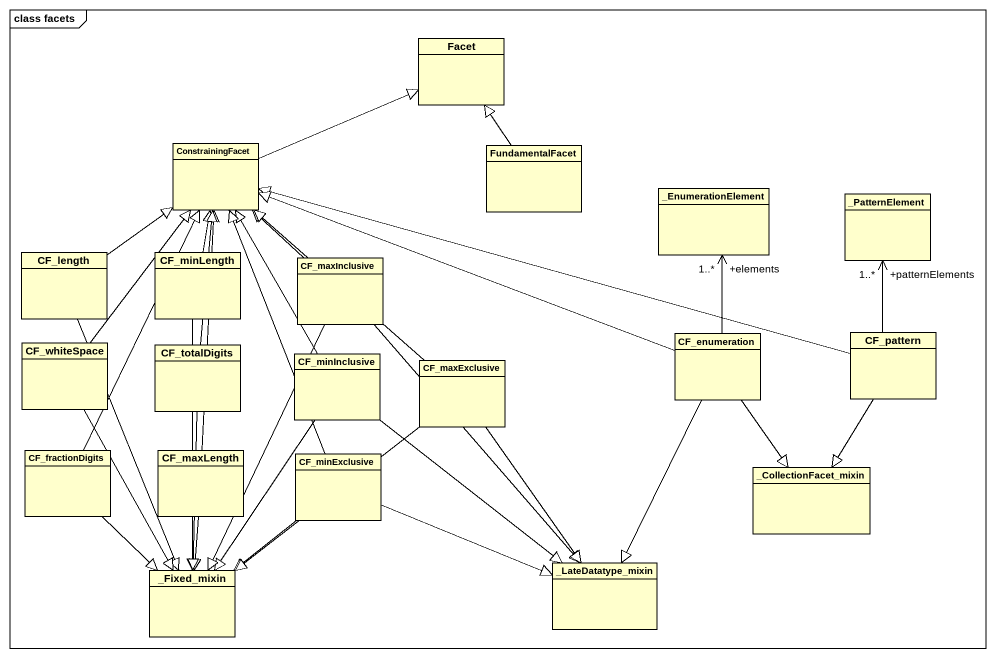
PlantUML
@startuml
mainframe class facets
hide circle
hide empty members
class Facet
class ConstrainingFacet
class FundamentalFacet
class "_EnumerationElement" as EnumerationElement
class "_PatternElement" as PatternElement
class CF_length
class CF_minLength
class CF_maxInclusive
class CF_whiteSpace
class CF_totalDigits
class CF_minInclusive
class CF_enumeration
class CF_pattern
class CF_maxExclusive
class CF_fractionDigits
class CF_maxLength
class CF_minExclusive
class "_CollectionFacet_mixin" as CollectionFacet_mixin
class "_Fixed_mixin" as Fixed_mixin
class "_LateDatatype_mixin" as LateDatatype_mixin
ConstrainingFacet -right-|> Facet
FundamentalFacet -up-|> Facet
CF_length -up-|> ConstrainingFacet
CF_length --|> Fixed_mixin
CF_minLength -up-|> ConstrainingFacet
CF_minLength --|> Fixed_mixin
CF_maxInclusive -up-|> ConstrainingFacet
CF_maxInclusive --|> Fixed_mixin
CF_maxInclusive --|> LateDatatype_mixin
CF_whiteSpace -up-|> ConstrainingFacet
CF_whiteSpace --|> Fixed_mixin
CF_totalDigits -up-|> ConstrainingFacet
CF_totalDigits --|> Fixed_mixin
CF_minInclusive -up-|> ConstrainingFacet
CF_minInclusive --|> Fixed_mixin
CF_minInclusive --|> LateDatatype_mixin
CF_enumeration -left-|> ConstrainingFacet
CF_enumeration -up-> "+elements\n1..*" EnumerationElement
CF_enumeration --|> CollectionFacet_mixin
CF_enumeration --|> LateDatatype_mixin
CF_pattern -left-|> ConstrainingFacet
CF_pattern -up-> "+patternElements\n1..*" PatternElement
CF_pattern --|> CollectionFacet_mixin
CF_maxExclusive -up-|> ConstrainingFacet
CF_maxExclusive --|> Fixed_mixin
CF_maxExclusive --|> LateDatatype_mixin
CF_fractionDigits -up-|> ConstrainingFacet
CF_fractionDigits --|> Fixed_mixin
CF_maxLength -up-|> ConstrainingFacet
CF_maxLength --|> Fixed_mixin
CF_minExclusive -up-|> ConstrainingFacet
CF_minExclusive --|> Fixed_mixin
CF_minExclusive -right-|> LateDatatype_mixin
@enduml
